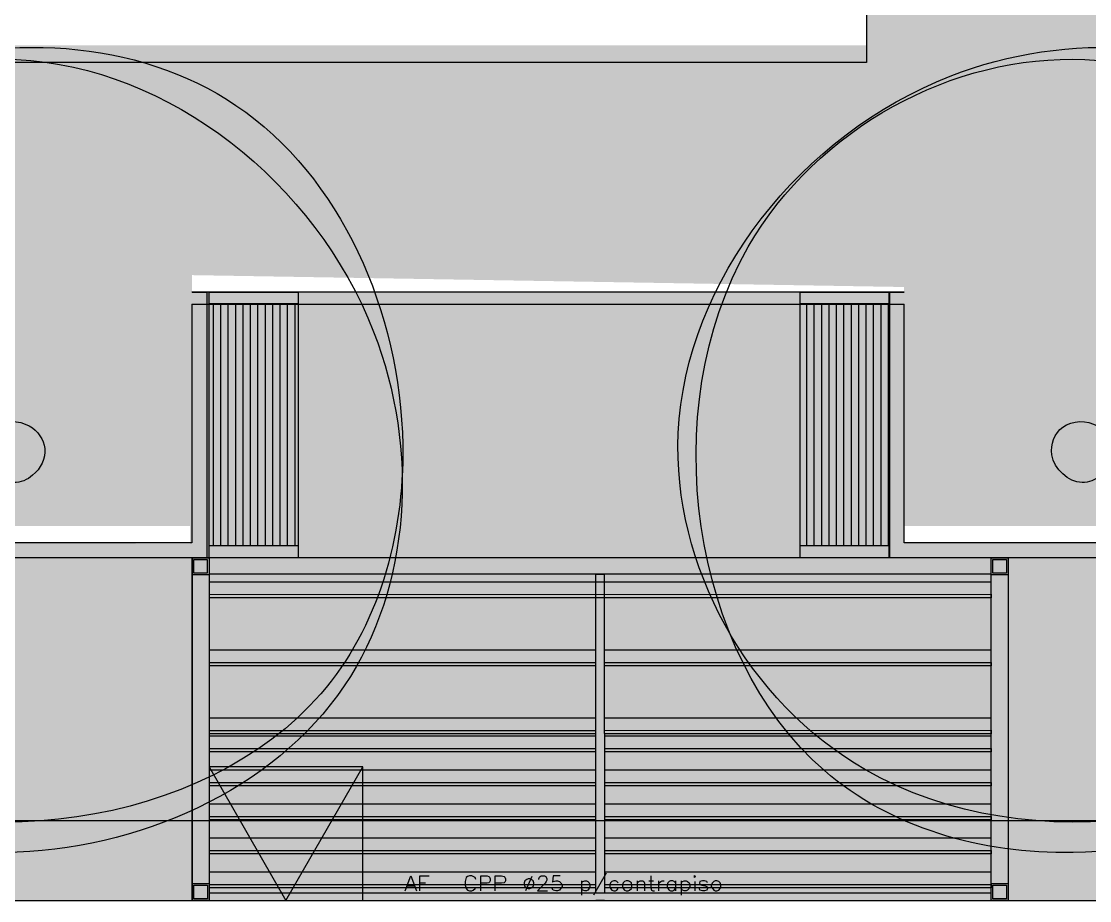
# Model space of a CAD drawing. Header units: metres. Extents: x -22 to 82, y -7 to 32.
# Drawn here: x 16.16 to 23.36, y 20.5 to 26.42 of the extents above; entities that cross this region are included whole.
import ezdxf

# ---------------------------------------------------------------- set-up
doc = ezdxf.new("R2010")
doc.units = ezdxf.units.M
doc.header["$LTSCALE"] = 2
doc.header["$MEASUREMENT"] = 0
doc.linetypes.add('CONTINU', pattern=[0])
doc.layers.get('0').update_dxf_attribs({"color": 252, "linetype": 'CONTINUOUS'})
for name, color, linetype in [('AR-EQUIPAMIENTO_FIJO_02', 252, 'CONTINUOUS'), ('PDF2_-FADE-IS-AFMONT', 160, 'CONTINUOUS'), ('PDF2_-FADE-IS-TXT', 7, 'CONTINUOUS'), ('ZBANCO', 253, 'CONTINUOUS'), ('ZHATCH_VEREDA', 254, 'CONTINUOUS'), ('ZSILUETAEDIFICIO', 253, 'CONTINUOUS'), ('ZVEREDA', 253, 'CONTINUOUS')]:
    doc.layers.add(name, color=color, linetype=linetype)
pattern_1 = [(0, (-0.19002, 0), (0, 0.05), [])]

# ---------------------------------------------------------------- blocks, each defined once
blk = doc.blocks.new('*U39')
at = {"layer": 'AR-EQUIPAMIENTO_FIJO_02'}
h = blk.add_hatch(dxfattribs=at)
h.set_pattern_fill('_USER', color=252, scale=0.05, pattern_type=0)
h.set_pattern_definition(pattern_1)
h.paths.add_polyline_path([(1.72, -0.6), (1.72, 0), (0.09, 0), (0.09, -0.6)])
at = {"color": 252}
for p, q in [((0.09, -0.6), (0.09, 0)), ((1.72, -0.6), (1.72, 0))]:
    blk.add_line(p, q, dxfattribs=at)
blk.add_lwpolyline([(0.01, 0), (1.8, 0), (1.8, -0.6), (0.01, -0.6)], close=True, dxfattribs=at)
blk = doc.blocks.new('*U36')
at = {"layer": 'AR-EQUIPAMIENTO_FIJO_02'}
h = blk.add_hatch(dxfattribs=at)
h.set_pattern_fill('_USER', color=252, scale=0.05, pattern_type=0)
h.set_pattern_definition(pattern_1)
h.paths.add_polyline_path([(1.72, -0.6), (1.72, 0), (0.09, 0), (0.09, -0.6)])
at = {"color": 252}
for p, q in [((0.09, -0.6), (0.09, 0)), ((1.72, -0.6), (1.72, 0))]:
    blk.add_line(p, q, dxfattribs=at)
blk.add_lwpolyline([(0.01, 0), (1.8, 0), (1.8, -0.6), (0.01, -0.6)], close=True, dxfattribs=at)

msp = doc.modelspace()

# ---------------------------------------------------------------- hatches: boundary and pattern name
at = {"layer": 'ZHATCH_VEREDA'}
h = msp.add_hatch(color=256, dxfattribs=at)
h.dxf.hatch_style = 1
h.paths.add_polyline_path([(10.2053, 20.5001), (21.4056, 20.5005), (29.3057, 20.5), (30.6056, 20.5121), (31.4583, 20.5), (31.4583, 24.5983), (30.3807, 24.6), (30.4057, 20.6), (29.3057, 20.6), (29.3057, 20.5), (29.3056, 24.6), (24.5055, 24.5995), (24.5051, 22.91), (22.1051, 22.91), (22.1051, 24.5995), (17.2911, 24.6), (17.2911, 22.9056), (14.9055, 22.9106), (14.9058, 24.6), (10.2053, 24.6)])
at = {"layer": 'ZSILUETAEDIFICIO', "ltscale": 0.5, "extrusion": (5.00509e-09, 7.27634e-13, 1)}
h = msp.add_hatch(color=256, dxfattribs=at)
h.dxf.hatch_style = 1
h.paths.add_polyline_path([(22.8064, 22.8106), (22.6918, 22.8106), (22.6918, 22.696), (22.8064, 22.696)])
h.paths.add_polyline_path([(22.7949, 22.7991), (22.7949, 22.7074), (22.7033, 22.7074), (22.7033, 22.7991)], flags=16)
h = msp.add_hatch(color=256, dxfattribs=at)
h.dxf.hatch_style = 1
h.paths.add_polyline_path([(17.4206, 20.6146), (17.306, 20.6146), (17.3061, 20.5), (17.4207, 20.5)])
h.paths.add_polyline_path([(17.4092, 20.6032), (17.4092, 20.5115), (17.3175, 20.5115), (17.3175, 20.6032)], flags=16)
h = msp.add_hatch(color=256, dxfattribs=at)
h.dxf.hatch_style = 1
h.paths.add_polyline_path([(22.8066, 20.6152), (22.6921, 20.6152), (22.6921, 20.5006), (22.8067, 20.5006)])
h.paths.add_polyline_path([(22.7952, 20.6038), (22.7952, 20.5121), (22.7035, 20.5121), (22.7035, 20.6038)], flags=16)
at = {"layer": 'ZVEREDA'}
h = msp.add_hatch(dxfattribs=at)
h.set_pattern_fill('AR-SAND', color=256, scale=0.08)
h.set_pattern_definition([(37.5, (100.32176, 117.4582), (-0.00503947, 0.1541459), [0, -0.1216, 0, -0.136, 0, -0.13]), (7.5, (100.32176, 117.4582), (0.14158214, 0.22577169), [0, -0.0656, 0, -0.1096, 0, -0.042]), (327.5, (100.22336, 117.4582), (0.24913135, 0.00045272), [0, -0.04, 0, -0.144, 0, -0.188]), (317.5, (100.22336, 117.4582), (0.24049013, 0.07021405), [0, -0.02, 0, -0.0944, 0, -0.108])])
h.paths.add_polyline_path([(31.4583, 30.1), (-5.5805, 30.142), (-5.4962, 24.7096), (0.5054, 24.7146), (0.5054, 23.0251), (2.9054, 23.0251), (2.9058, 24.7146), (7.7058, 24.7146), (7.7058, 23.0252), (10.1053, 23.0252), (10.1058, 24.7146), (12.5056, 24.7146), (14.9058, 24.7146), (14.9058, 23.0251), (17.3055, 23.0251), (17.3059, 24.7146), (22.1055, 24.6346), (22.1055, 23.0246), (24.505, 23.0246), (24.505, 24.6341), (31.4583, 24.6146), (29.3056, 24.6146), (29.3056, 20.6109), (30.5057, 20.6133), (30.5057, 24.6146), (31.4583, 24.6146)])
h.paths.add_polyline_path([(3.275, 29.8475), (21.8512, 29.8475), (21.8512, 26.263), (3.275, 26.263)], flags=16)
edge = h.paths.add_edge_path(flags=0)
edge.add_line((4.1908, 28.4533), (4.1918, 28.4533))
edge.add_arc((4.0309, 28.4787), 0.1629, 351.03851, 357.36602)
edge.add_arc((4.1126, 28.475), 0.0811, 344.53721, 357.36608, ccw=False)
edge = h.paths.add_edge_path(flags=0)
edge.add_arc((4.1295, 28.4836), 0.0424, 8.44616, 17.0428)
edge.add_arc((4.0485, 28.4688), 0.1245, 3.32548, 12.65711, ccw=False)
edge.add_arc((4.0097, 28.4665), 0.1634, 3.32548, 5.86795)
edge.add_arc((4.0245, 28.468), 0.1486, 5.86786, 8.44616)
edge = h.paths.add_edge_path(flags=0)
edge.add_arc((4.1876, 27.7105), 0.00551, 0, 44.64919, ccw=False)
edge.add_line((4.1931, 27.7105), (4.1932, 27.7106))
edge.add_arc((4.0831, 27.7214), 0.1106, 354.37575, 357.78084)
edge.add_arc((4.0835, 27.7271), 0.1106, 354.84601, 363.60038)
edge.add_arc((4.2651, 27.7157), 0.0736, 165.58549, 181.03659)
edge = h.paths.add_edge_path(flags=0)
edge.add_ellipse((4.1558, 27.5523), major_axis=(-0.0049, 0.5517), ratio=0.076457, start_angle=264.41175, end_angle=281.9146, ccw=False)
edge.add_arc((-177.0033, 27.2461), 181.2018, 0, 0.079936, ccw=False)
edge.add_line((4.1985, 27.2461), (4.2105, 27.659))
edge.add_ellipse((4.1869, 27.7778), major_axis=(0.0158, -0.1078), ratio=0.516109, start_angle=337.05526, end_angle=345.80434, ccw=False)
edge = h.paths.add_edge_path(flags=0)
edge.add_arc((387.038, 26.5735), 383.1771, 179.79628, 179.822716, ccw=False)
edge.add_arc((63.4766, 27.7239), 59.6136, 179.624227, 179.79628, ccw=False)
edge.add_arc((107.9127, 27.4325), 104.0507, 179.489221, 179.624227, ccw=False)
edge.add_arc((4.9088, 28.3258), 1.0432, 173.57444, 178.11757, ccw=False)
edge.add_arc((3.942, 28.4364), 0.0701, 136.94401, 174.94308, ccw=False)
edge.add_arc((3.9396, 28.4449), 0.0627, 98.57264, 141.17167, ccw=False)
edge.add_arc((3.9718, 28.2741), 0.2365, 91.78342, 100.11623, ccw=False)
edge.add_arc((4.1614, 22.1858), 6.3277, 91.01273, 91.78342, ccw=False)
edge.add_line((4.0495, 28.5126), (4.1692, 28.5147))
edge.add_line((4.1692, 28.5147), (4.1798, 28.5304))
edge.add_arc((4.1908, 28.5249), 0.0124, 51.76101, 153.61315, ccw=False)
edge.add_line((4.1985, 28.5347), (4.1985, 28.5364))
edge.add_arc((4.1933, 28.5159), 0.0211, 75.91409, 183.0668)
edge.add_line((4.1722, 28.5147), (4.0495, 28.5126))
edge.add_arc((4.1614, 22.1858), 6.3277, 91.01273, 91.78342)
edge.add_arc((3.9718, 28.2741), 0.2365, 91.78342, 100.11624)
edge.add_arc((3.9413, 28.4452), 0.0627, 100.11624, 120.52289)
edge.add_arc((3.9423, 28.4373), 0.0701, 117.95064, 158.45951)
edge.add_arc((4.0014, 28.4159), 0.133, 159.24595, 175.89684)
edge.add_arc((4.9093, 28.3508), 1.0432, 175.89684, 179.48922)
edge.add_arc((107.9127, 27.4325), 104.0507, 179.489221, 179.624227)
edge.add_arc((63.4766, 27.7239), 59.6136, 179.624227, 179.79628)
edge.add_arc((387.038, 26.5735), 383.1771, 179.79628, 179.822716)
edge.add_line((3.8628, 27.7591), (3.8846, 27.7207))
edge.add_arc((3.9293, 27.7485), 0.0526, 211.87348, 222.0821)
edge.add_arc((3.9401, 27.7583), 0.0672, 222.08181, 230.25637)
edge.add_arc((3.9584, 27.7834), 0.0983, 231.41815, 254.97418)
edge.add_arc((3.9594, 27.7758), 0.0912, 253.17397, 268.21726)
edge.add_arc((3.9686, 41.2492), 13.5646, 269.9489, 270.35325)
edge.add_arc((4.0495, 16.955), 10.7299, 89.50758, 89.98541, ccw=False)
edge.add_arc((4.1302, 27.5401), 0.1448, 64.17035, 85.44946, ccw=False)
edge.add_arc((4.1917, 27.6664), 0.00437, 1.42825, 68.34992, ccw=False)
edge.add_arc((4.1974, 27.677), 0.0106, 212.0429, 263.07732, ccw=False)
edge.add_arc((4.2006, 27.71), 0.0405, 231.8085, 252.48501, ccw=False)
edge.add_arc((4.1618, 27.6626), 0.0209, 48.53143, 82.63063)
edge.add_arc((4.1193, 27.1331), 0.552, 85.31102, 89.99478)
edge.add_arc((4.1184, 16.9552), 10.7299, 89.99478, 90.35325)
edge.add_arc((4.0738, 41.2495), 13.5646, 269.50474, 269.90909, ccw=False)
edge.add_arc((3.9566, 27.7766), 0.0912, 239.26482, 269.9489, ccw=False)
edge.add_arc((3.9401, 27.7583), 0.0672, 215.76689, 243.37812, ccw=False)
edge.add_line((3.8856, 27.719), (3.8628, 27.7591))
edge = h.paths.add_edge_path(flags=0)
edge.add_arc((3.9822, 27.7771), 0.00397, 57.09354, 128.00951, ccw=False)
edge.add_arc((3.9838, 27.7769), 0.00357, -36.39607, 80.51639, ccw=False)
edge.add_arc((3.985, 27.7756), 0.00181, 293.79716, 335.12409, ccw=False)
edge.add_arc((3.9849, 27.7759), 0.00219, 257.16817, 293.79649, ccw=False)
edge.add_arc((3.9855, 27.779), 0.00532, 238.28267, 257.1685, ccw=False)
edge.add_arc((3.9803, 27.7768), 0.00343, 99.02971, 315.49798, ccw=False)
edge = h.paths.add_edge_path(flags=0)
edge.add_arc((4.0039, 27.7765), 0.0042, 179.54191, 270.45809)
edge.add_arc((4.0039, 27.7765), 0.0042, 269.34995, 383.12321)
edge.add_arc((4.0039, 27.7767), 0.0042, 19.96411, 182.47885)
edge = h.paths.add_edge_path(flags=0)
edge.add_arc((3.9794, 28.4299), 0.000965, 125.09075, 237.60091)
edge.add_arc((3.996, 28.407), 0.0279, 127.80623, 268.77904)
edge.add_line((3.9954, 28.3791), (4.0027, 28.3865))
edge.add_arc((4.1001, 28.3876), 0.0974, 166.36471, 180.70165, ccw=False)
edge.add_arc((3.9916, 28.42), 0.0168, 325.79763, 488.47749)
edge.add_arc((3.9953, 28.4523), 0.0238, 233.41095, 272.5959)
edge.add_arc((3.987, 28.4251), 0.01, 20.17316, 145.44733)

# ---------------------------------------------------------------- linework, layer by layer
at = {"layer": 'PDF2_-FADE-IS-AFMONT', "const_width": 0.00849, "elevation": 0}
msp.add_lwpolyline([(14.5344, 9.3109), (14.5344, 4.3053), (31.2491, 4.3053), (31.2406, 20.5), (-18.4644, 20.5)], dxfattribs=at)
at = {"layer": 'PDF2_-FADE-IS-TXT'}
for points in [[(18.7428, 20.5656), (18.781, 20.6675), (18.8192, 20.5656)], [(18.8405, 20.5656), (18.8405, 20.6675), (18.9041, 20.6675)], [(19.2183, 20.642), (19.214, 20.6548), (19.2013, 20.6633), (19.1928, 20.6675), (19.1758, 20.6675), (19.1631, 20.6633), (19.1546, 20.6548), (19.1461, 20.6293), (19.1461, 20.6038), (19.1503, 20.5911), (19.1546, 20.5826), (19.1631, 20.5699), (19.1758, 20.5656), (19.1928, 20.5656), (19.2013, 20.5699), (19.214, 20.5826), (19.2183, 20.5911)], [(19.2522, 20.5656), (19.2522, 20.6675), (19.2947, 20.6675), (19.3074, 20.6633), (19.3116, 20.659), (19.3159, 20.6463), (19.3159, 20.6336), (19.3116, 20.6251), (19.3074, 20.6208), (19.2947, 20.6166), (19.2522, 20.6166)], [(19.3499, 20.5656), (19.3499, 20.6675), (19.3923, 20.6675), (19.4093, 20.6633), (19.4135, 20.659), (19.4178, 20.6463), (19.4178, 20.6336), (19.4135, 20.6251), (19.4093, 20.6208), (19.3923, 20.6166), (19.3499, 20.6166)], [(19.6428, 20.642), (19.6428, 20.6463), (19.647, 20.659), (19.6512, 20.6633), (19.6597, 20.6675), (19.681, 20.6675), (19.6895, 20.6633), (19.6937, 20.659), (19.6979, 20.6463), (19.6979, 20.6378), (19.6937, 20.6293), (19.6852, 20.6166), (19.6343, 20.5656), (19.7022, 20.5656)], [(19.7871, 20.6675), (19.7404, 20.6675), (19.7361, 20.6251), (19.7404, 20.6293), (19.7574, 20.6336), (19.7701, 20.6336), (19.7828, 20.6293), (19.7913, 20.6208), (19.7998, 20.6038), (19.7998, 20.5953), (19.7828, 20.5699), (19.7701, 20.5656), (19.7574, 20.5656), (19.7404, 20.5699), (19.7319, 20.5869)], [(20.097, 20.6845), (20.0121, 20.5359)], [(20.3984, 20.6675), (20.3984, 20.5869), (20.4026, 20.5699), (20.4111, 20.5656), (20.4238, 20.5656)], [(18.7556, 20.5996), (18.8022, 20.5996)], [(18.8405, 20.6208), (18.8787, 20.6208)], [(19.0272, 20.6081), (19.1121, 20.6081)], [(19.5961, 20.6633), (19.5536, 20.5656)], [(19.9314, 20.6336), (19.9314, 20.5359)], [(19.9314, 20.6208), (19.9399, 20.6293), (19.9526, 20.6336), (19.9654, 20.6336), (19.9739, 20.6293), (19.9824, 20.6208), (19.9866, 20.6038), (19.9866, 20.5953), (19.9824, 20.5826), (19.9739, 20.5699), (19.9654, 20.5656), (19.9526, 20.5656), (19.9399, 20.5699), (19.9314, 20.5826)], [(20.1776, 20.6208), (20.1691, 20.6293), (20.1606, 20.6336), (20.1479, 20.6336), (20.1352, 20.6293), (20.1267, 20.6208), (20.1224, 20.6038), (20.1224, 20.5953), (20.1267, 20.5826), (20.1352, 20.5699), (20.1479, 20.5656), (20.1606, 20.5656), (20.1691, 20.5699), (20.1776, 20.5826)], [(20.305, 20.6336), (20.305, 20.5656)], [(20.305, 20.6166), (20.3177, 20.6293), (20.3262, 20.6336), (20.3432, 20.6336), (20.3517, 20.6293), (20.3559, 20.6166), (20.3559, 20.5656)], [(20.3856, 20.6336), (20.4153, 20.6336)], [(20.4493, 20.6336), (20.4493, 20.5656)], [(20.4493, 20.6038), (20.4536, 20.6208), (20.4663, 20.6293), (20.4748, 20.6336), (20.4875, 20.6336)], [(20.5639, 20.6208), (20.5554, 20.6293), (20.5469, 20.6336), (20.53, 20.6336), (20.5215, 20.6293), (20.513, 20.6208), (20.5087, 20.6038), (20.5087, 20.5953), (20.513, 20.5826), (20.5215, 20.5699), (20.53, 20.5656), (20.5469, 20.5656), (20.5554, 20.5699), (20.5639, 20.5826)], [(20.5639, 20.6336), (20.5639, 20.5656)], [(20.6021, 20.6336), (20.6021, 20.5359)], [(20.6021, 20.6208), (20.6106, 20.6293), (20.6234, 20.6336), (20.6361, 20.6336), (20.6446, 20.6293), (20.6573, 20.6208), (20.6616, 20.6038), (20.6616, 20.5953), (20.6573, 20.5826), (20.6446, 20.5699), (20.6361, 20.5656), (20.6234, 20.5656), (20.6106, 20.5699), (20.6021, 20.5826)], [(20.6955, 20.6293), (20.6955, 20.5656)], [(20.7804, 20.6208), (20.7762, 20.6293), (20.7592, 20.6336), (20.7465, 20.6336), (20.7295, 20.6293), (20.7252, 20.6208), (20.7295, 20.6081), (20.7422, 20.6038), (20.7634, 20.5996), (20.7762, 20.5953), (20.7804, 20.5869), (20.7804, 20.5826), (20.7762, 20.5699), (20.7592, 20.5656), (20.7465, 20.5656), (20.7295, 20.5699), (20.7252, 20.5826)]]:
    msp.add_lwpolyline(points, dxfattribs=at)
for points in [[(20.687, 20.6633), (20.6955, 20.659), (20.6998, 20.6633), (20.6955, 20.6675)], [(19.5706, 20.6463), (19.5621, 20.642), (19.5494, 20.6336), (19.5451, 20.6208), (19.5451, 20.6081), (19.5494, 20.5953), (19.5621, 20.5869), (19.5706, 20.5826), (19.5833, 20.5826), (19.5918, 20.5869), (19.6046, 20.5953), (19.6088, 20.6081), (19.6088, 20.6208), (19.6046, 20.6336), (19.5918, 20.642), (19.5833, 20.6463)], [(20.2328, 20.6336), (20.2201, 20.6293), (20.2116, 20.6208), (20.2073, 20.6038), (20.2073, 20.5953), (20.2116, 20.5826), (20.2201, 20.5699), (20.2328, 20.5656), (20.2455, 20.5656), (20.254, 20.5699), (20.2668, 20.5826), (20.271, 20.5953), (20.271, 20.6038), (20.2668, 20.6208), (20.254, 20.6293), (20.2455, 20.6336)], [(20.8314, 20.6336), (20.8229, 20.6293), (20.8144, 20.6208), (20.8059, 20.6038), (20.8059, 20.5953), (20.8229, 20.5699), (20.8314, 20.5656), (20.8441, 20.5656), (20.8568, 20.5699), (20.8653, 20.5826), (20.8696, 20.5953), (20.8696, 20.6038), (20.8653, 20.6208), (20.8568, 20.6293), (20.8441, 20.6336)]]:
    msp.add_lwpolyline(points, close=True, dxfattribs=at)
at = {"layer": 'ZSILUETAEDIFICIO'}
for p, q in [((21.8512, 29.7329), (21.8512, 26.1484)), ((21.8512, 26.1484), (3.275, 26.1484)), ((22.1055, 24.6, 0), (17.3055, 24.6, 0)), ((17.3055, 24.52, 0), (22.1055, 24.52, 0)), ((17.4207, 21.4007), (17.9384, 20.5004)), ((18.4561, 21.4007), (17.4207, 21.4007)), ((17.4207, 21.4007), (17.4207, 20.5)), ((17.9384, 20.5004), (18.4561, 21.4007)), ((18.4561, 20.5007), (18.4561, 21.4007)), ((31.2057, 21.0379), (-18.8448, 21.0379)), ((17.4207, 20.5), (18.4561, 20.5007))]:
    msp.add_line(p, q, dxfattribs=at)
at = {"layer": 'ZSILUETAEDIFICIO', "ltscale": 0.5}
for p, q in [((22.6918, 22.8106, 0), (17.3057, 22.8099, 0)), ((17.3057, 22.8099), (17.4203, 22.81)), ((17.306, 20.5), (17.3057, 22.8099)), ((17.3057, 22.8099, 0), (17.306, 20.5, 0)), ((17.4203, 22.81), (17.4206, 20.5)), ((22.8064, 22.8106, 0), (22.6918, 22.8106, 0)), ((22.6918, 22.8106, 0), (22.8064, 22.8106, 0)), ((22.6921, 20.5006, 0), (22.6918, 22.8106, 0)), ((22.6921, 20.5006, 0), (22.6918, 22.8106, 0)), ((22.6918, 22.8106, 0), (22.8064, 22.8106, 0)), ((22.8064, 22.8106, 0), (22.8064, 22.8106, 0)), ((22.8064, 22.8106, 0), (22.8067, 20.5006, 0)), ((22.6918, 22.7006, 0), (17.4204, 22.7, 0)), ((17.4204, 22.7, 0), (17.4206, 20.5, 0)), ((20.0283, 20.5503, 0), (20.0274, 22.7003, 0)), ((20.0274, 22.7003, 0), (20.0847, 22.7003, 0)), ((20.0847, 22.7003, 0), (20.0856, 20.5504, 0)), ((22.6921, 20.5006, 0), (22.6918, 22.7006, 0)), ((17.4209, 22.5634, 0), (22.6924, 22.564, 0)), ((22.6924, 22.5411, 0), (17.4209, 22.5405, 0)), ((22.6924, 22.564, 0), (22.6924, 22.5411, 0)), ((17.421, 22.105, 0), (20.0281, 22.1053, 0)), ((20.0854, 22.1053, 0), (22.6925, 22.1056, 0)), ((22.6925, 22.1056, 0), (22.6925, 22.0827, 0)), ((20.0281, 22.0824, 0), (17.421, 22.0821, 0)), ((22.6925, 22.0827, 0), (20.0854, 22.0824, 0)), ((17.4213, 21.6469, 0), (20.0281, 21.6472, 0)), ((20.0281, 21.6243, 0), (17.4214, 21.624, 0)), ((20.0854, 21.6472, 0), (22.6928, 21.6475, 0)), ((22.6928, 21.6246, 0), (20.0854, 21.6243, 0)), ((22.6928, 21.6475, 0), (22.6928, 21.6246, 0)), ((17.4201, 21.5248, 0), (20.0281, 21.5251, 0)), ((20.0281, 21.5022, 0), (17.4201, 21.5019, 0)), ((20.0854, 21.5251, 0), (22.6915, 21.5254, 0)), ((22.6915, 21.5025, 0), (20.0854, 21.5022, 0)), ((22.6915, 21.5254, 0), (22.6915, 21.5025, 0)), ((17.4205, 21.296, 0), (20.0282, 21.2963, 0)), ((20.0282, 21.2734, 0), (17.4205, 21.2731, 0)), ((20.0855, 21.2963, 0), (22.692, 21.2966, 0)), ((22.692, 21.2737, 0), (20.0855, 21.2734, 0)), ((22.692, 21.2966, 0), (22.692, 21.2737, 0)), ((17.4205, 21.0669, 0), (20.0282, 21.0671, 0)), ((20.0282, 21.0442, 0), (17.4205, 21.0439, 0)), ((20.0855, 21.0672, 0), (22.692, 21.0674, 0)), ((22.692, 21.0445, 0), (20.0855, 21.0442, 0)), ((22.692, 21.0674, 0), (22.692, 21.0445, 0)), ((17.4206, 20.8377, 0), (20.0282, 20.838, 0)), ((20.0282, 20.815, 0), (17.4206, 20.8147, 0)), ((20.0855, 20.838, 0), (22.692, 20.8382, 0)), ((22.692, 20.8153, 0), (20.0855, 20.815, 0)), ((22.692, 20.8382, 0), (22.692, 20.8153, 0)), ((17.4206, 20.6085, 0), (20.0283, 20.6088, 0)), ((20.0855, 20.6088, 0), (22.692, 20.6091, 0)), ((22.692, 20.6091, 0), (22.6921, 20.5861, 0)), ((20.0283, 20.5858, 0), (17.4206, 20.5855, 0)), ((20.0283, 20.5503, 0), (17.4206, 20.5501, 0)), ((17.4206, 20.5501, 0), (17.4206, 20.5, 0)), ((22.6921, 20.5506, 0), (20.0283, 20.5503, 0)), ((22.6921, 20.5861, 0), (20.0856, 20.5858, 0)), ((22.6921, 20.5006, 0), (22.6921, 20.5506, 0)), ((17.306, 20.5, 0), (22.6921, 20.5006, 0)), ((17.4206, 20.5), (17.306, 20.5)), ((17.4206, 20.5, 0), (22.6921, 20.5006, 0)), ((17.4206, 20.5, 0), (22.6921, 20.5006, 0)), ((20.0856, 20.5003, 0), (20.0283, 20.5003, 0)), ((20.0283, 20.5003, 0), (20.0283, 20.5003, 0)), ((22.8067, 20.5006, 0), (22.6921, 20.5006, 0))]:
    msp.add_line(p, q, dxfattribs=at)
at = {"layer": 'ZSILUETAEDIFICIO', "ltscale": 0.5, "extrusion": (5.01778e-09, -1.1166e-07, 1)}
for p, q in [((17.3057, 22.8099, 0), (17.4203, 22.81, 0)), ((17.3058, 22.6954, 0), (17.3057, 22.8099, 0)), ((17.3172, 22.7985, 0), (17.4089, 22.7985, 0)), ((17.3172, 22.7068, 0), (17.3172, 22.7985, 0)), ((17.4089, 22.7985, 0), (17.4089, 22.7068, 0)), ((17.4203, 22.81, 0), (17.4204, 22.6954, 0)), ((22.6918, 22.696, 0), (22.6918, 22.8106, 0)), ((22.6918, 22.8106, 0), (22.8064, 22.8106, 0)), ((22.6918, 22.696, 0), (22.6918, 22.8106, 0)), ((22.6918, 22.8106, 0), (22.8064, 22.8106, 0)), ((22.7033, 22.7074, 0), (22.7033, 22.7991, 0)), ((22.7033, 22.7991, 0), (22.7949, 22.7991, 0)), ((22.7949, 22.7991, 0), (22.7949, 22.7074, 0)), ((22.8064, 22.8106, 0), (22.8064, 22.696, 0)), ((22.8064, 22.8106, 0), (22.8064, 22.696, 0)), ((17.4204, 22.6954, 0), (17.3058, 22.6954, 0)), ((17.4089, 22.7068, 0), (17.3172, 22.7068, 0)), ((22.8064, 22.696, 0), (22.6918, 22.696, 0)), ((22.8064, 22.696, 0), (22.6918, 22.696, 0)), ((22.7949, 22.7074, 0), (22.7033, 22.7074, 0)), ((17.3061, 20.5), (17.306, 20.6146, 0)), ((17.306, 20.6146, 0), (17.4206, 20.6146, 0)), ((17.3175, 20.5115, 0), (17.3175, 20.6032, 0)), ((17.3175, 20.6032, 0), (17.4092, 20.6032, 0)), ((17.4092, 20.6032, 0), (17.4092, 20.5115, 0)), ((17.4206, 20.6146, 0), (17.4207, 20.5)), ((22.6921, 20.5006, 0), (22.6921, 20.6152, 0)), ((22.6921, 20.6152, 0), (22.8066, 20.6152, 0)), ((22.7035, 20.5121, 0), (22.7035, 20.6038, 0)), ((22.7035, 20.6038, 0), (22.7952, 20.6038, 0)), ((22.7952, 20.6038, 0), (22.7952, 20.5121, 0)), ((22.8066, 20.6152, 0), (22.8067, 20.5006, 0)), ((17.4207, 20.5), (17.3061, 20.5)), ((17.4092, 20.5115, 0), (17.3175, 20.5115, 0)), ((22.8067, 20.5006, 0), (22.6921, 20.5006, 0)), ((22.7952, 20.5121, 0), (22.7035, 20.5121, 0))]:
    msp.add_line(p, q, dxfattribs=at)
at = {"layer": 'ZSILUETAEDIFICIO', "color": 252, "linetype": 'CONTINU', "ltscale": 0.5}
for p, q in [((17.4203, 22.7827, 0), (17.4203, 22.7483, 0)), ((22.6924, 22.6464, 0), (17.4209, 22.6458, 0)), ((22.6924, 22.564, 0), (22.6924, 22.6464, 0)), ((17.4204, 22.5535, 0), (17.4204, 22.5191, 0)), ((17.4204, 22.3243, 0), (17.4204, 22.2899, 0)), ((20.0281, 22.1877, 0), (17.421, 22.1874, 0)), ((22.6924, 22.188, 0), (20.0854, 22.1877, 0)), ((22.6925, 22.1056, 0), (22.6924, 22.188, 0)), ((17.4204, 22.0951, 0), (17.4204, 22.0607, 0)), ((17.4204, 21.8659, 0), (17.4204, 21.8315, 0)), ((20.0281, 21.7296, 0), (17.4213, 21.7293, 0)), ((22.6928, 21.7299, 0), (20.0854, 21.7296, 0)), ((22.6928, 21.6475, 0), (22.6928, 21.7299, 0)), ((20.0281, 21.6076, 0), (17.4201, 21.6073, 0)), ((17.4205, 21.6367, 0), (17.4205, 21.6023, 0)), ((22.6915, 21.6079, 0), (20.0854, 21.6076, 0)), ((22.6915, 21.5254, 0), (22.6915, 21.6079, 0)), ((17.4205, 21.4075, 0), (17.4205, 21.3731, 0)), ((20.0282, 21.3788, 0), (17.4205, 21.3785, 0)), ((22.692, 21.3791, 0), (20.0855, 21.3788, 0)), ((22.692, 21.2966, 0), (22.692, 21.3791, 0)), ((17.4205, 21.1783, 0), (17.4205, 21.144, 0)), ((20.0282, 21.1496, 0), (17.4205, 21.1493, 0)), ((22.692, 21.1499, 0), (20.0855, 21.1496, 0)), ((22.692, 21.0674, 0), (22.692, 21.1499, 0)), ((17.4205, 20.9491, 0), (17.4206, 20.9148, 0)), ((20.0282, 20.9204, 0), (17.4206, 20.9201, 0)), ((22.692, 20.9207, 0), (20.0855, 20.9204, 0)), ((22.692, 20.8382, 0), (22.692, 20.9207, 0)), ((17.4206, 20.7199, 0), (17.4206, 20.6856, 0)), ((20.0282, 20.6912, 0), (17.4206, 20.6909, 0)), ((22.692, 20.6915, 0), (20.0855, 20.6912, 0)), ((22.692, 20.6091, 0), (22.692, 20.6915, 0))]:
    msp.add_line(p, q, dxfattribs=at)
at = {"layer": 'ZSILUETAEDIFICIO', "color": 252, "elevation": 0}
for points in [[(17.3059, 24.6), (17.4055, 24.6), (17.4055, 22.8106), (14.8055, 22.8106), (14.8055, 24.6), (14.9055, 24.6)], [(24.5055, 24.5995), (24.6051, 24.5995), (24.6051, 22.81), (22.0051, 22.81), (22.0051, 24.5995), (22.1051, 24.5995)], [(17.3055, 24.52), (17.3055, 22.9106), (14.9055, 22.9106), (14.9055, 24.52)], [(24.5051, 24.5195), (24.5051, 22.91), (22.1051, 22.91), (22.1051, 24.5195)]]:
    msp.add_lwpolyline(points, dxfattribs=at)
at = {"layer": 'ZSILUETAEDIFICIO'}
for points, start_tangent, end_tangent in [([(18.1739, 21.8938, 0), (18.726, 23.5704, 0), (17.6022, 25.8584, 0), (15.2167, 26.0557, 0), (13.3832, 23.6493, 0), (14.6449, 21.3809, 0), (18.1739, 21.8938, 0)], (0.658708, 0.76016), (0.658708, 0.76016)), ([(25.374, 21.8938, 0), (25.926, 23.5704, 0), (24.8023, 25.8584, 0), (22.4167, 26.0557, 0), (20.5832, 23.6493, 0), (21.845, 21.3809, 0), (25.374, 21.8938, 0)], (0.658708, 0.76016), (0.658708, 0.76016)), ([(14.3677, 21.3758, 0), (16.0443, 20.8238, 0), (18.3323, 21.9476, 0), (18.5296, 24.3331, 0), (16.1232, 26.1666, 0), (13.8549, 24.9048, 0), (14.3677, 21.3758, 0)], (0.76016, -0.658708), (0.76016, -0.658708)), ([(21.5677, 21.3758, 0), (23.2443, 20.8238, 0), (25.5324, 21.9476, 0), (25.7296, 24.3331, 0), (23.3232, 26.1666, 0), (21.0549, 24.9048, 0), (21.5677, 21.3758, 0)], (0.76016, -0.658708), (0.76016, -0.658708)), ([(16.1042, 23.317, 0), (16.2318, 23.366, 0), (16.314, 23.5454, 0), (16.2091, 23.6981, 0), (15.975, 23.6903, 0), (15.9007, 23.5036, 0), (16.1042, 23.317, 0)], (1.005415, -0.029653), (1.005415, -0.029653)), ([(23.3043, 23.317, 0), (23.4318, 23.366, 0), (23.5141, 23.5454, 0), (23.4091, 23.6981, 0), (23.175, 23.6903, 0), (23.1008, 23.5036, 0), (23.3043, 23.317, 0)], (1.005415, -0.029653), (1.005415, -0.029653))]:
    msp.add_spline(points, degree=3, dxfattribs=dict(at, start_tangent=start_tangent, end_tangent=end_tangent))

# ---------------------------------------------------------------- block references
at = {"layer": 'ZBANCO', "extrusion": (1.11661e-07, 0, 1), "rotation": 90}
for name, p in [('*U39', (17.4205, 22.8006, 0)), ('*U36', (21.4057, 22.8006, 0))]:
    msp.add_blockref(name, p, dxfattribs=at)

doc.saveas('drawing.dxf')
